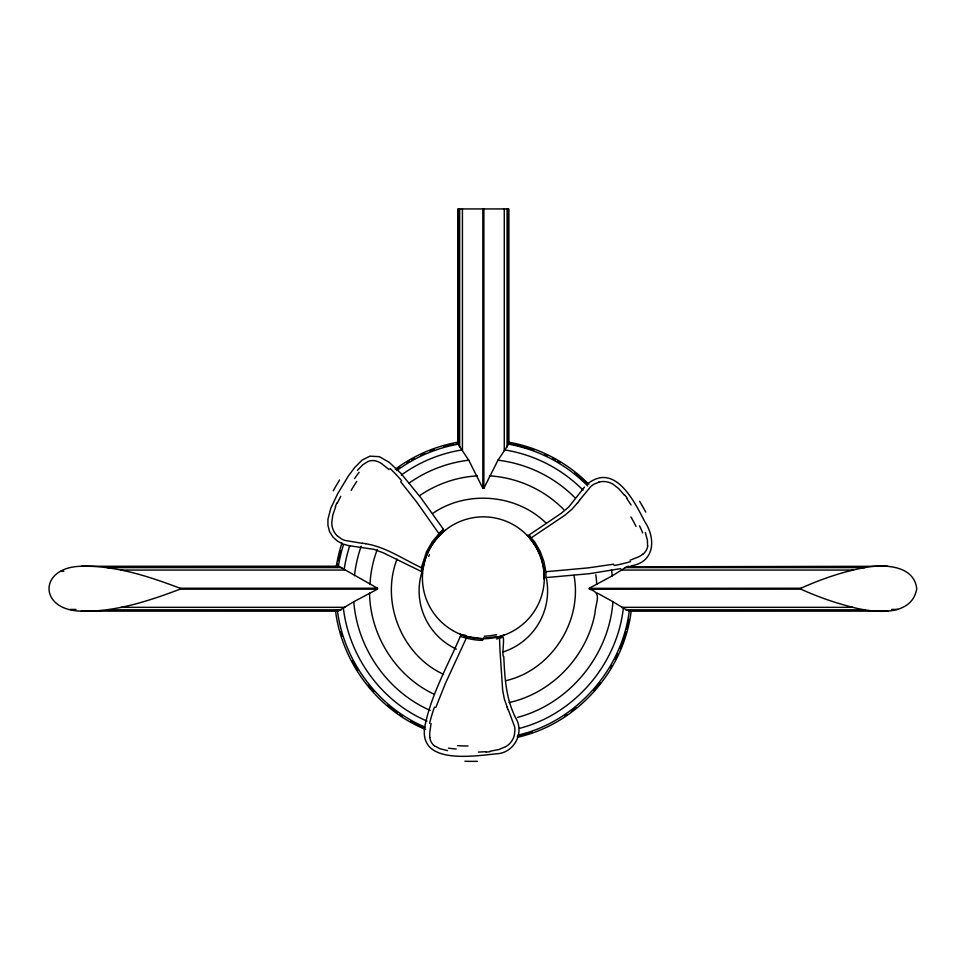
<?xml version="1.0" encoding="UTF-8"?>
<svg xmlns="http://www.w3.org/2000/svg" width="965" height="965" viewBox="0 0 965 965"><rect width="100%" height="100%" fill="white"/><g stroke="black" fill="none" stroke-linecap="round" stroke-linejoin="round"><path stroke-width="1.45" d="M544.296 579.458L543.934 570.978M620.748 568.602L589.567 573.668L545.876 577.613M544.32 578.373L544.32 577.649M377.448 589.181L377.472 588.228L338.679 566.214L81.193 566.274C38.311 567.082 38.311 610.326 81.193 611.135C115.33 612.039 148.465 601.135 180.033 589.181L377.448 589.181L353.781 601.714L338.052 611.195L81.193 611.135M458.086 444.165L458.086 208.935L508.627 208.935L508.627 444.165L497.844 460.45L483.887 488.206L482.826 488.206L468.869 460.45L458.086 444.165L458.158 208.935M589.253 588.348L800.926 588.228C821.396 579.036 842.783 571.63 864.893 567.589C883.192 564.067 914 564.802 916.75 588.71C911.901 617.323 873.687 612.691 852.783 607.335C834.99 602.872 817.632 596.756 800.926 589.181L589.265 589.181C602.679 592.679 595.682 601.581 594.91 613.631C586.624 656.538 551.944 693.159 509.11 702.544M597.166 592.993L612.932 601.714C609.108 655.187 569.434 703.714 517.481 717.405M647.587 546.081L647.394 540.086L645.259 532.439M336.978 566.322L337.352 563.56M422.984 569.434L423.116 568.518M421.536 567.963L421.633 571.618L382.996 552.704L373.781 549.314L348.486 545.599L342.877 543.983L337.448 541.112L332.816 536.89L329.523 531.462L327.931 525.358L327.955 519.267L330.778 508.29L337.641 493.778L348.413 475.95L354.625 467.591L362.128 460.064L369.921 456.168L379.378 456.674L389.281 462.368L400.982 473.453L420.969 497.916L443.442 529.315M631.194 610.845C624.029 671.061 576.817 724.136 517.469 737.284M612.932 601.714L623.342 608.059C617.118 664.282 574.416 714.197 519.532 728.334M423.165 568.216C425.215 553.283 434.455 538.506 445.818 529.785M423.153 568.301L421.572 567.734L421.91 565.912L426.506 551.775L432.296 541.703L440.124 532.403M630.555 610.387L629.24 611.183C621.774 670.024 575.936 721.832 517.952 735.149M431.078 723.581L429.763 732.435A24.632 22.617 -64.8 0 0 429.883 737.501M545.901 577.914L545.901 572.112M338.003 560.762L340.283 550.991M626.768 629.252L629.035 619.47M503.947 635.175L499.472 636.586L499.967 650.169L502.644 690.047L504.321 698.913L507.035 706.838M397.025 559.133C380.427 602.027 401.609 655.114 443.514 674.33M621.882 644.572L626.116 632.039M435.782 707.526L445.335 683.582L466.348 638.07A1.773 1.17 -75.3 0 1 467.892 636.767L483.369 638.758A1.773 0.736 90 0 0 482.633 640.362C475.25 640.29 468.17 638.794 461.487 636.731C461.113 636.586 460.739 636.43 460.389 636.249C447.639 665.898 430.957 694.909 424.721 727.019C418.701 766.186 476.734 755.499 499.182 753.556C514.092 751.156 523.066 734.594 517.192 720.734C506.082 701.048 504.755 678.516 503.778 656.441C501.125 657.394 505.793 633.112 501.836 637.443M335.687 506.685L332.756 515.189L331.743 522.837A18.263 18.263 0 0 0 337.026 535.659M615.26 659.626L617.721 654.161M620.181 648.697L621.412 645.959M337.268 503.163L340.742 496.3M610.411 668.009L611.798 665.609M336.845 566.913L338.679 566.214M600.266 682.979L593.957 690.47M579.495 500.232L590.954 486.348A22.69 22.69 0 0 1 594.126 484.141L598.879 482.162M577.565 502.813L572.064 509.122L565.213 515.008L530.581 538.265L526.721 534.96M584.525 487.06L568.662 507.108L561.111 513.392L528.892 535.153L534.707 541.896L540.303 551.666L543.91 561.534L545.852 571.726L588.276 567.878L613.788 564.175M357.424 470.305L362.973 464.623L368.063 461.463A14.282 13.293 65.3 0 1 377.665 461.511A24.632 22.617 55.2 0 1 382.104 463.984L389.088 469.593M440.209 532.318L443.357 529.399L442.489 530.183M626.478 566.901L612.522 575.707L589.241 588.228M396.494 469.557L399.86 467.084M564.609 716.211L566.853 714.558M571.34 711.253L575.828 707.948M458.158 443.056L458.821 442.609M588.734 483.007C615.791 462.947 635.042 502.862 644.873 521.824C656.055 538.591 654.752 562.354 631.074 565.828M406.856 462.633L409.22 461.234M411.597 459.847L413.973 458.447M433.044 513.175C467.253 489.834 516.926 494.177 546.359 523.38M505.865 746.608L498.736 749.564L489.894 751.277M501.631 637.551L496.444 639.023M420.571 455.263L424.636 453.393M626.671 566.817L887.788 566.274M503.646 635.284L502.849 635.561M430.076 451.053L434.226 449.63M532.499 732.001L517.3 736.488M630.036 560.219L638.372 556.938A24.632 22.617 -4.8 0 0 642.69 554.296M496.529 637.322L499.737 636.526M443.888 446.469L453.574 444.165M505.805 680.687C551.401 670.217 582.703 621.146 573.97 575.357M456.336 443.514L459.075 443.128M486.07 751.675L478.375 752.097M623.342 608.059L629.24 611.183M81.193 566.274C115.33 565.369 148.465 576.274 180.033 588.228L377.472 588.228M107.26 567.589L341.791 567.589M624.922 567.589L864.893 567.589M121.035 570.074L345.506 570.074M621.207 570.074L852.783 570.074M60.831 571.316L63.835 571.316M121.035 607.335L344.975 607.335M621.737 607.335L852.783 607.335M70.047 609.434L76.054 609.434M891.564 609.434L897.583 609.434M107.26 609.82L341.188 609.82M625.525 609.82L864.893 609.82M628.661 611.195L887.788 611.135M628.034 566.214L629.023 566.25M336.158 610.387L338.052 611.195M362.406 543.355L344.662 540.376A22.69 22.69 0 0 1 341.152 538.735L337.075 535.611M365.614 543.741C385.928 546.865 403.189 559.326 421.572 567.734M507.638 443.128L510.376 443.514M447.531 750.649L439.835 748.683L434.552 745.849M511.764 443.84L533.874 450.112M467.832 636.743L463.586 635.465M460.401 636.212L461.017 636.418M459.979 634.101L463.61 635.465M425.082 727.127C378.196 707.357 344.119 661.495 337.473 611.183M427 721.096C381.657 701.748 349.028 656.888 343.371 608.059M425.589 729.492C377.279 709.685 341.924 662.557 335.518 610.845M430.185 710.385C387.387 691.652 357.352 648.154 353.781 601.714M434.19 694.269C395.783 676.272 370.078 635.296 369.559 592.993M544.791 454.636L547.493 455.878M416.518 724.51L424.636 728.237M552.74 458.447L555.116 459.847M557.493 461.234L559.869 462.633M410.415 721.096L415.155 723.895M508.06 442.73L508.627 444.165M529.942 538.494C537.638 547.577 542.559 558.964 543.91 570.798A1.773 1.146 -6.6 0 0 545.852 571.726M574.706 472.862L587.311 483.947M397.616 712.906L387.689 705.234M399.86 714.558L402.103 716.211M528.917 535.177L529.857 535.961M368.075 685.247L373.684 691.519M400.632 481.692L416.603 501.933L438.979 533.681A1.773 1.122 43.8 0 1 439.377 535.611M624.608 495.431L618.722 488.628L612.594 483.935A18.263 18.263 0 0 0 598.867 482.102M626.876 498.555L631.086 504.997M352.153 660.82L357.689 670.398M508.302 709.794L514.598 726.669A22.69 22.69 0 0 1 514.924 730.517L514.261 735.62A18.263 18.263 0 0 1 505.853 746.596M340.597 632.039L342.008 636.212M543.657 568.904L543.958 571.208M421.633 571.557L421.572 570.822M800.926 588.228L800.926 589.181M508.555 208.935L508.555 443.056M507.071 208.935L507.071 447.012M504.285 208.935L504.285 450.498M483.887 208.935L483.887 488.206M482.826 208.935L482.826 488.206M462.428 208.935L462.428 450.498M459.642 208.935L459.642 447.012M180.033 588.228L180.033 589.181M508.205 709.842A121.59 121.337 48.1 0 1 506.939 706.875M489.943 751.711A95.354 89.552 -18.6 0 1 486.083 752.097M477.337 761.313A162.94 111.361 -8.2 0 1 464.877 761.252M468.037 745.993A126.873 81.699 -7.6 0 1 457.434 745.68M456.18 748.985A82.725 64.667 -12.9 0 1 448.423 748.152M434.455 745.969A14.282 13.293 -54.7 0 1 429.799 737.513M429.606 723.28A136.33 122.989 -66.8 0 1 434.479 707.068M461.354 634.644A1.773 1.17 -68.8 0 1 461.789 635.018M496.553 634.596A52.979 35.777 -25.1 0 1 484.189 636.212M496.48 636.454A56.079 38.528 -24.6 0 1 483.417 637.974M465.492 635.344A54.679 24.33 -5.2 0 1 464.406 635.006M579.579 500.292A121.59 121.337 -72 0 1 577.649 502.886M624.97 495.178A95.354 89.552 41.4 0 1 627.238 498.326M639.59 501.293A162.94 111.361 51.8 0 1 645.766 512.125M630.977 516.999A126.873 81.699 52.4 0 1 636.007 526.347M639.493 525.78A82.737 64.667 47.1 0 1 642.654 532.909M647.744 546.106A14.282 13.293 5.3 0 1 642.75 554.368M630.519 561.642A136.33 122.989 -6.8 0 1 614.042 565.538M362.418 543.247A121.59 121.337 -11.9 0 1 365.626 543.633M335.301 506.504A95.354 89.564 -78.6 0 1 336.881 502.97M333.275 490.787A162.952 111.361 -68.2 0 1 339.571 480.027M351.188 490.401A126.885 81.699 -67.6 0 1 356.773 481.366M354.541 478.628A82.737 64.667 -72.9 0 1 359.137 472.319M390.077 468.471A136.33 122.989 53.2 0 1 401.681 480.787M422.586 573.27A5.392 0.808 -80 0 1 422.139 572.74M428.665 556.479A54.981 42.002 -89.1 0 1 429.389 554.658M489.424 475.854A114.34 114.34 0 0 1 563.741 509.52M595.839 574.778A114.34 114.34 0 0 1 596.72 584.44M497.868 460.184A130.601 130.601 0 0 1 575.128 497.88M611.484 569.893A130.601 130.601 0 0 1 612.256 575.743M504.49 449.895A141.65 141.65 0 0 1 583.017 490.148M508.314 444.129A147.947 147.947 0 0 1 587.685 485.95M508.651 442.151A149.961 149.961 0 0 1 588.867 484.297M336.29 566.588A149.961 149.961 0 0 1 341.984 542.957M395.324 469.171A149.961 149.961 0 0 1 459.437 441.91M338.353 566.262A147.947 147.947 0 0 1 343.419 544.948M396.784 470.57A147.947 147.947 0 0 1 458.399 444.129M344.191 569.398A141.65 141.65 0 0 1 349.74 545.768M401.295 475.082A141.65 141.65 0 0 1 462.223 449.895M369.993 584.44A114.34 114.34 0 0 1 377.303 549.399M419.691 495.588A114.34 114.34 0 0 1 477.289 475.854M354.457 575.743A130.601 130.601 0 0 1 361.212 546.214M408.919 483.224A130.601 130.601 0 0 1 468.845 460.184M546.504 579.024A64.245 64.245 0 0 1 503.284 651.894M456.361 649.107A64.245 64.245 0 0 1 421.633 572.993M452.887 630.591A60.952 60.952 0 0 0 544.32 577.806A60.952 60.952 0 0 0 452.887 525.02A60.952 60.952 0 0 0 452.887 630.591"/></g></svg>
